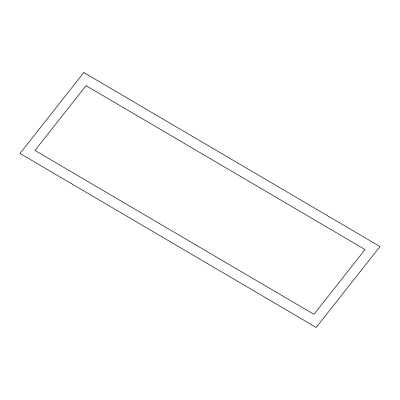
<?xml version="1.0" encoding="UTF-8"?>
<svg xmlns="http://www.w3.org/2000/svg" width="400" height="400" viewBox="0 0 400 400"><rect width="100%" height="100%" fill="white"/><g stroke="black" fill="none" stroke-linecap="round" stroke-linejoin="round"><path stroke-width="0.6" d="M83.8 72.545L20 153.45L316.2 327.455L380 246.55L83.8 72.545M86.055 85.67L34.975 150.445L313.945 314.33L365.025 249.555L86.055 85.67"/></g></svg>
